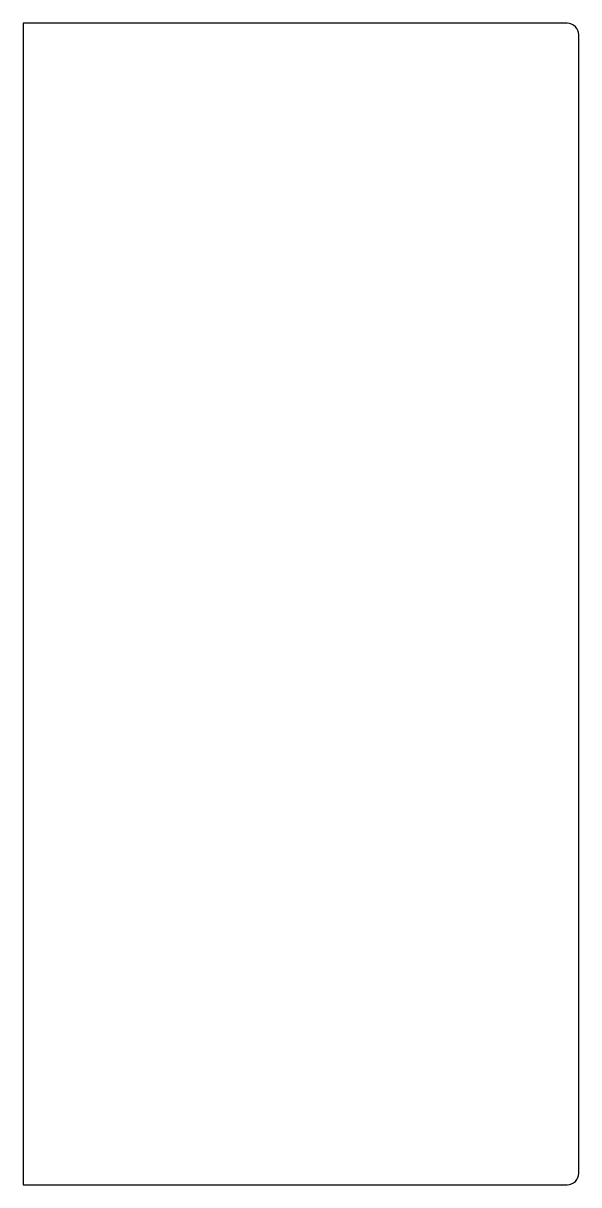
# Model space of a CAD drawing. Header units: millimetres. Extents: x -18 to 219, y -120 to 376.
import ezdxf

# ---------------------------------------------------------------- set-up
doc = ezdxf.new("R2010")
doc.units = ezdxf.units.MM
doc.linetypes.add('K5LT_BASIC', pattern=[0])
doc.layers.add('Системный слой', color=7, linetype='Continuous')

msp = doc.modelspace()

# ---------------------------------------------------------------- linework, layer by layer
at = {"layer": 'Системный слой', "color": 150, "linetype": 'K5LT_BASIC', "lineweight": 30}
for p, q in [((-17.87, 375.98), (-17.87, -120.02)), ((179.93, 375.98), (-17.87, 375.98)), ((182.44, 375.98), (179.93, 375.98)), ((201.04, 375.98), (182.44, 375.98)), ((203.56, 375.98), (201.04, 375.98)), ((214.36, 375.98), (203.56, 375.98)), ((219.36, -115.02), (219.36, 370.98)), ((-17.87, -120.02), (179.93, -120.02)), ((179.93, -120.02), (182.44, -120.02)), ((182.44, -120.02), (201.04, -120.02)), ((201.04, -120.02), (203.56, -120.02)), ((203.56, -120.02), (214.36, -120.02))]:
    msp.add_line(p, q, dxfattribs=at)
for centre, start, end in [((214.36, 370.98), 0, 90), ((214.36, -115.02), 270, 0)]:
    msp.add_arc(centre, 5, start, end, dxfattribs=at)

doc.saveas('drawing.dxf')
